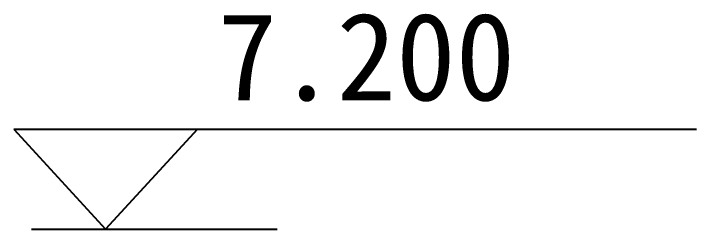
# Model space of a CAD drawing. Extents: x -1237597 to -1121401, y 701438 to 763997.
# Drawn here: x -1146314 to -1144816, y 722636 to 723109 of the extents above; entities that cross this region are included whole.
import ezdxf

# ---------------------------------------------------------------- set-up
doc = ezdxf.new("R2010")
doc.units = 0
doc.header["$LTSCALE"] = 300
doc.header["$MEASUREMENT"] = 0
doc.layers.add('3', color=3, linetype='CONTINUOUS')
doc.styles.add('ST', font='simsun.ttf', dxfattribs={"height": 300})

msp = doc.modelspace()

# ---------------------------------------------------------------- linework, layer by layer
at = {"layer": '3'}
for p, q in [((-1146313.5, 722856), (-1144816, 722856)), ((-1146313.5, 722856), (-1146112, 722636.3)), ((-1145910.5, 722856), (-1146112, 722636.3)), ((-1146274.3, 722636.3), (-1145735.5, 722636.3))]:
    msp.add_line(p, q, dxfattribs=at)

# ---------------------------------------------------------------- texts
at = {"layer": '3', "color": 3, "insert": (-1145866.4, 723110.9), "char_height": 192, "width": 1747.696, "attachment_point": 1, "style": 'ST'}
msp.add_mtext('7.200', dxfattribs=at)

doc.saveas('drawing.dxf')
